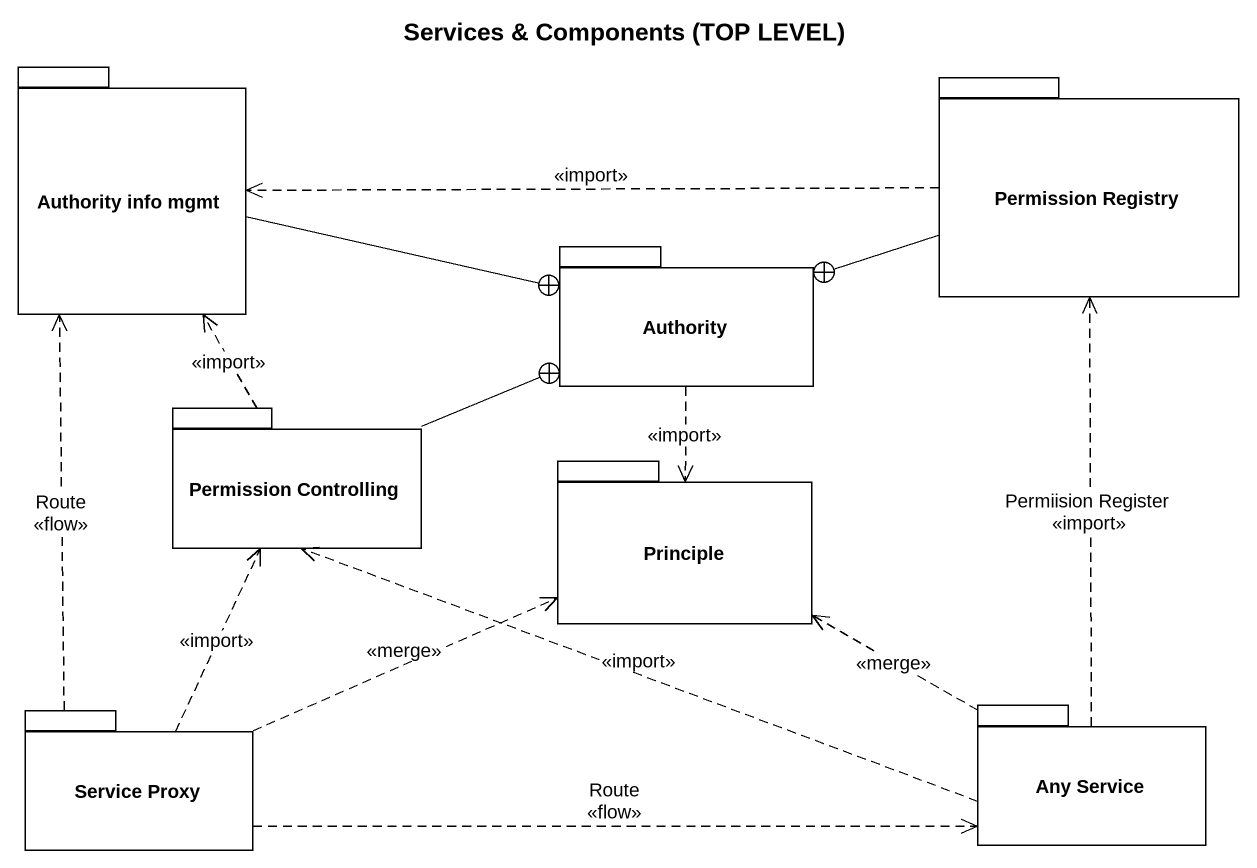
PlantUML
@startuml
title Services & Components (TOP LEVEL)
package "Authority info mgmt" as Authority_info_mgmt {
}
package "Permission Registry" as Permission_Registry {
}
package Authority {
}
package "Permission Controlling" as Permission_Controlling {
}
package Principle {
}
package "Service Proxy" as Service_Proxy {
}
package "Any Service" as Any_Service {
}
Authority_info_mgmt -right-+ Authority
Permission_Registry .left.> Authority_info_mgmt : <<import>>
Permission_Registry -left-+ Authority
Authority ..> Principle : <<import>>
Permission_Controlling .up.> Authority_info_mgmt : <<import>>
Permission_Controlling -right-+ Authority
Service_Proxy .up.> Authority_info_mgmt : Route\n<<flow>>
Service_Proxy .up.> Permission_Controlling : <<import>>
Service_Proxy .right.> Principle : <<merge>>
Service_Proxy .right.> Any_Service : Route\n<<flow>>
Any_Service .up.> Permission_Registry : Permiision Register\n<<import>>
Any_Service .left.> Permission_Controlling : <<import>>
Any_Service .left.> Principle : <<merge>>
@enduml
